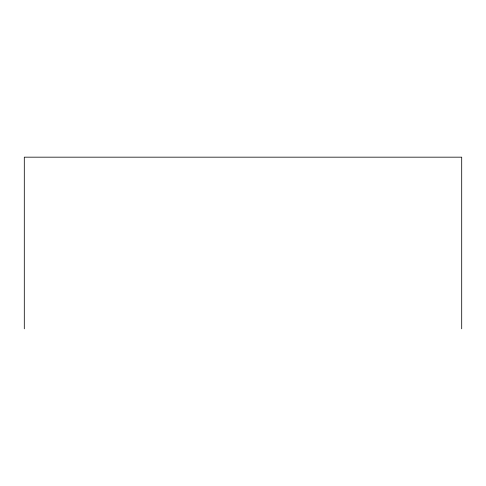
<?xml version="1.0" encoding="UTF-8"?>
<svg xmlns="http://www.w3.org/2000/svg" width="486" height="486" viewBox="0 0 486 486"><rect width="100%" height="100%" fill="white"/><g stroke="black" fill="none" stroke-linecap="round" stroke-linejoin="round"><path stroke-width="0.73" d="M461.7 328.828L461.7 157.172L24.3 157.172L24.3 328.828"/></g></svg>
